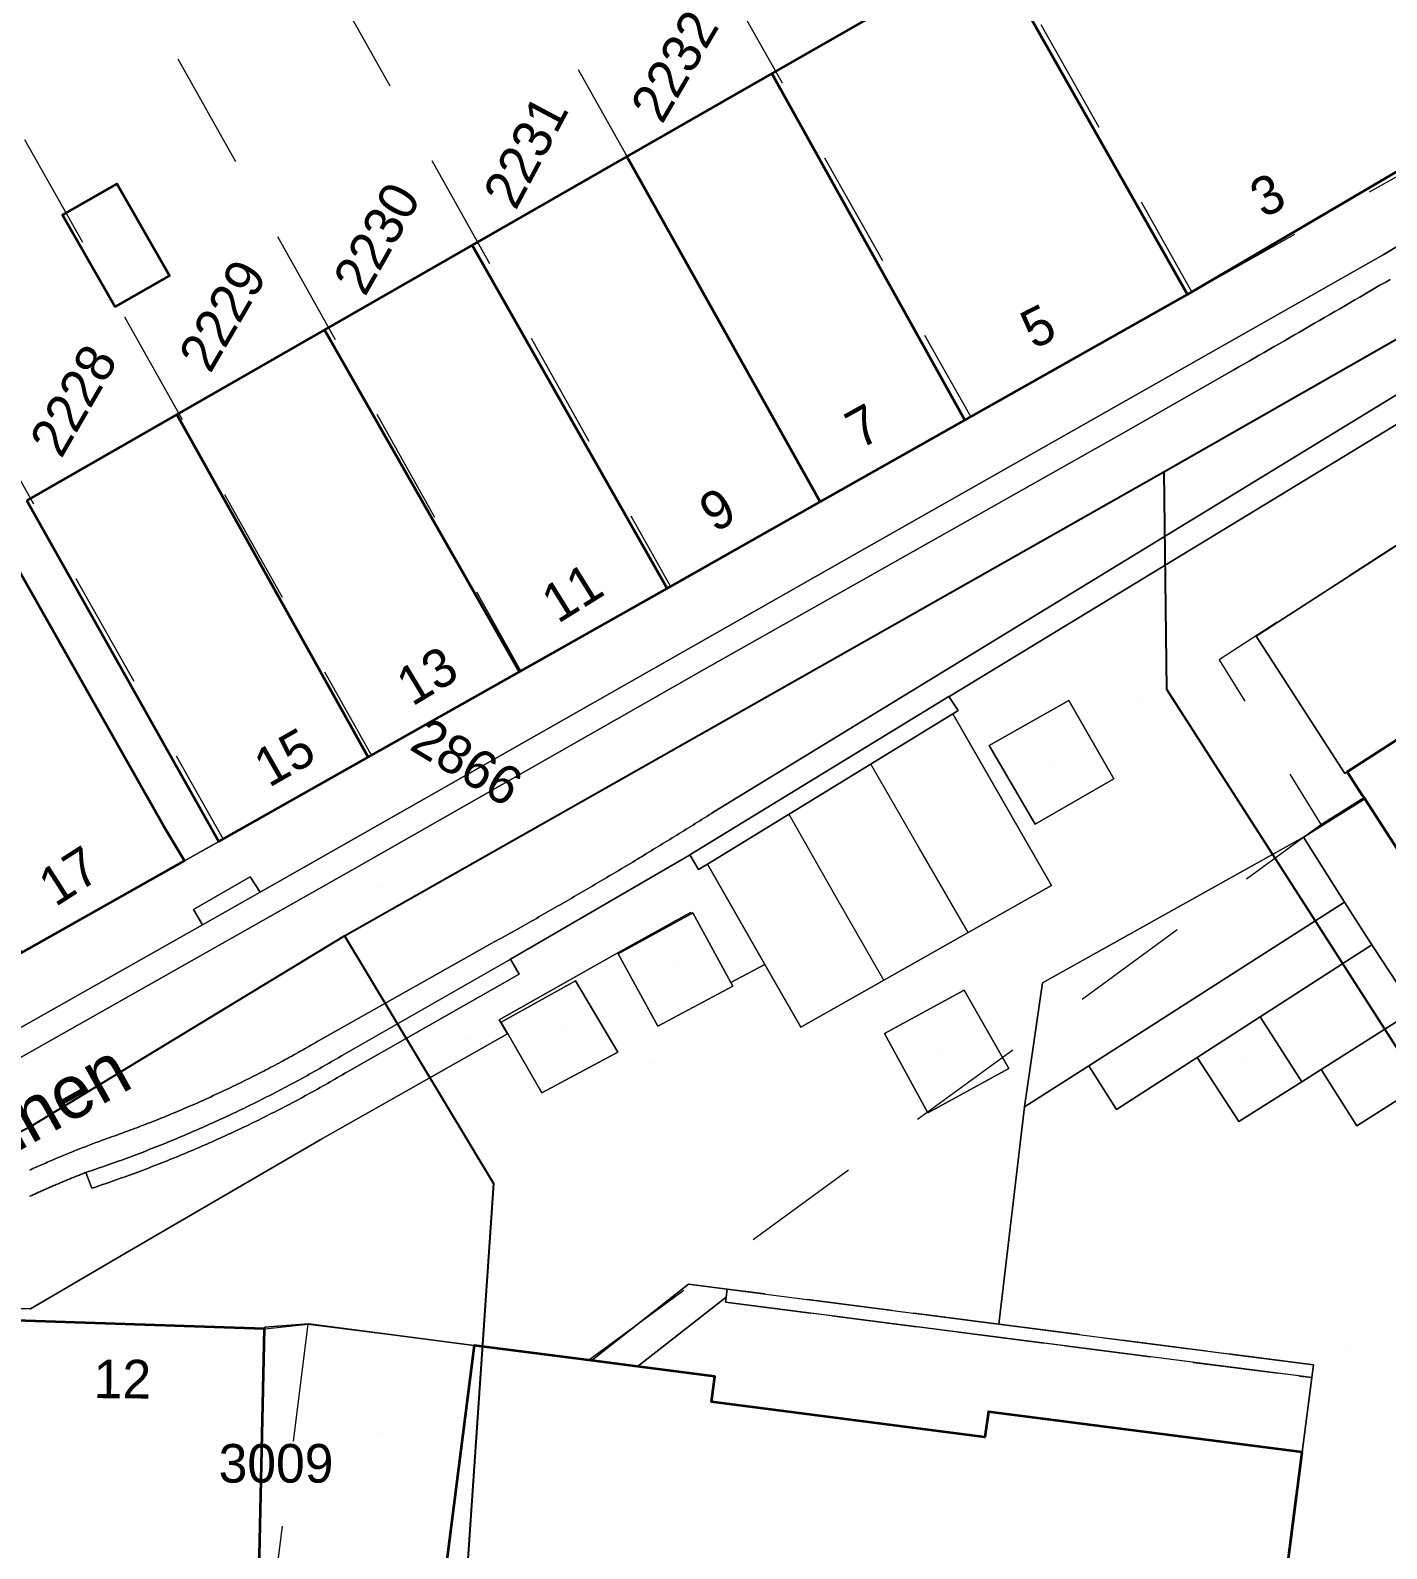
# Model space of a CAD drawing. Header units: metres. Extents: x 0 to 105485, y 0 to 425721.
# Drawn here: x 105039.98 to 105071.62, y 425383.15 to 425418.55 of the extents above; entities that cross this region are included whole.
import ezdxf
from ezdxf.enums import TextEntityAlignment as Align

# ---------------------------------------------------------------- set-up
doc = ezdxf.new("R2010")
doc.units = ezdxf.units.M
doc.header["$MEASUREMENT"] = 0
doc.linetypes.add('IE-TERREINAFSCHEIDING_KUNSTMATIG-SO', pattern=[11, 4, -1, 4, -2])
doc.linetypes.add('KG-PERCEEL-SO', pattern=[19, 5.5, -4, 5.5, -4])
for name, color, linetype, lineweight in [('B-XX-GR-BEPLANTING_CULTUUR_BODEMBEDEKKER-G', 90, 'Continuous', 18), ('B-XX-GR-BOOM-G', 90, 'Continuous', 13), ('B-XX-IE-AFVAL APART PLAATS-G', 7, 'Continuous', 18), ('B-XX-IE-MEUBILAIR-G', 7, 'Continuous', 18), ('B-XX-IE-TERREINAFSCHEIDING_KUNSTMATIG_MUUR-G', 90, 'IE-TERREINAFSCHEIDING_KUNSTMATIG-SO', 18), ('B-XX-KG-GRENS_PERCEEL-G', 150, 'KG-PERCEEL-SO', 18), ('B-XX-KG-GRENS_PERCEEL-T', 150, 'KG-PERCEEL-SO', 18), ('B-XX-OG-BEBOUWING-G', 7, 'Continuous', 35), ('B-XX-OG-BEBOUWING_HUISNUMMER-T', 7, 'Continuous', 18), ('B-XX-OG-BEBOUWING_STRAATNAAM-T', 7, 'Continuous', 18), ('B-XX-OG-TERREIN_ERF-G', 7, 'Continuous', 18), ('B-XX-VH-GESLOTENVERHARDING_BETON-G', 10, 'Continuous', 18), ('B-XX-VH-ONVERHARD_ZAND-G', 210, 'Continuous', 18), ('B-XX-VH-OPENVERHARDING-G', 90, 'Continuous', 18), ('B-XX-VH-OPENVERHARDING_SIERBESTRATING-G', 90, 'Continuous', 18), ('B-XX-VH-OPENVERHARDING_STRAATBAKSTEEN-G', 90, 'Continuous', 18), ('B-XX-VW-MARKERING-G', 7, 'Continuous', 18)]:
    doc.layers.add(name, color=color, linetype=linetype, lineweight=lineweight)
doc.layers.add('GIS-WEGVAKKEN', color=2, linetype='Continuous')

msp = doc.modelspace()

# ---------------------------------------------------------------- linework, layer by layer
at = {"layer": 'B-XX-GR-BEPLANTING_CULTUUR_BODEMBEDEKKER-G', "ltscale": 0.5}
for points in [[(105071.106, 425400.634), (105069.675, 425399.736), (105070.638, 425398.22), (105071.272, 425397.223), (105072.272, 425395.707), (105073.129, 425394.408), (105073.244, 425394.233), (105073.342, 425394.296), (105076.89, 425388.811), (105078.191, 425389.684)], [(105068.668, 425395.547), (105067.197, 425394.6), (105068.173, 425393.106), (105069.639, 425394.036)]]:
    msp.add_lwpolyline(points, close=True, dxfattribs=at)
at = {"layer": 'B-XX-GR-BOOM-G', "color": 0, "true_color": 0x604a38}
for points in [[(105063.837, 425401.462, 2.827), (105063.837, 425401.462, 5.627)], [(105061.198, 425394.755, 2.869), (105061.198, 425394.755, 5.669)], [(105068.261, 425394.481, 3.11), (105068.261, 425394.481, 5.91)]]:
    msp.add_polyline3d(points, dxfattribs=at)
at = {"layer": 'B-XX-IE-AFVAL APART PLAATS-G', "color": 0, "true_color": 0x604a38}
for points in [[(105055, 425396.849, 2.663), (105055, 425396.849, 4.163)], [(105052.409, 425395.308, 2.644), (105052.409, 425395.308, 4.144)]]:
    msp.add_polyline3d(points, dxfattribs=at)
at = {"layer": 'B-XX-IE-MEUBILAIR-G', "color": 0, "true_color": 0x604a38}
for points in [[(105070.659, 425412.702, 2.623), (105070.659, 425412.702, 4.123)], [(105065.818, 425402.928, 2.809), (105065.818, 425402.928, 4.309)], [(105048.081, 425398.552, 2.482), (105048.081, 425398.552, 3.982)], [(105050.133, 425395.031, 2.631), (105050.133, 425395.031, 4.131)], [(105050.856, 425395.247, 2.633), (105050.856, 425395.247, 5.633)], [(105054.545, 425394.476, 2.662), (105054.545, 425394.476, 4.162)], [(105051.615, 425393.895, 2.648), (105051.615, 425393.895, 5.648)], [(105070.665, 425387.811, 3.41), (105070.665, 425387.811, 4.91)], [(105048.192, 425385.845, 0), (105048.192, 425385.845, 1.5)]]:
    msp.add_polyline3d(points, dxfattribs=at)
at = {"layer": 'B-XX-IE-TERREINAFSCHEIDING_KUNSTMATIG_MUUR-G', "ltscale": 0.5, "flags": 128}
for points in [[(105071.106, 425400.634), (105069.675, 425399.736)], [(105069.675, 425399.736), (105070.638, 425398.22)], [(105070.638, 425398.22), (105071.272, 425397.223)], [(105071.272, 425397.223), (105072.272, 425395.707)], [(105062.572, 425388.381), (105069.911, 425387.433), (105069.873, 425387.136), (105056.195, 425388.893), (105056.21, 425389.012)], [(105056.21, 425389.012), (105056.235, 425389.2)], [(105056.235, 425389.2), (105062.572, 425388.381)]]:
    msp.add_lwpolyline(points, dxfattribs=at)
at = {"layer": 'B-XX-IE-TERREINAFSCHEIDING_KUNSTMATIG_MUUR-G', "ltscale": 0.5}
msp.add_lwpolyline([(105056.235, 425389.2), (105056.21, 425389.012), (105056.195, 425388.893), (105069.873, 425387.136), (105069.911, 425387.433), (105062.572, 425388.381)], close=True, dxfattribs=at)
at = {"layer": 'B-XX-IE-TERREINAFSCHEIDING_KUNSTMATIG_MUUR-G', "color": 0, "ltscale": 0.5, "true_color": 0x8c7868}
for points in [[(105071.106, 425400.634, 2.884), (105069.675, 425399.736, 2.877)], [(105069.675, 425399.736, 2.877), (105070.638, 425398.22, 2.969)], [(105070.638, 425398.22, 2.969), (105071.272, 425397.223, 3.072)], [(105071.272, 425397.223, 3.072), (105072.272, 425395.707, 3.301)], [(105062.572, 425388.381, 3.28), (105065.018, 425388.065, 3.33), (105067.465, 425387.749, 3.434), (105069.911, 425387.433, 3.427), (105069.873, 425387.136, 3.427), (105067.137, 425387.487, 3.462), (105064.402, 425387.839, 3.415), (105061.666, 425388.19, 3.383), (105058.931, 425388.542, 3.416), (105056.195, 425388.893, 3.196), (105056.21, 425389.012, 3.155)], [(105056.21, 425389.012, 3.155), (105056.235, 425389.2, 3.091)], [(105056.235, 425389.2, 3.091), (105058.347, 425388.927, 3.23), (105060.46, 425388.654, 3.336), (105062.572, 425388.381, 3.28)]]:
    msp.add_polyline3d(points, dxfattribs=at)
at = {"layer": 'B-XX-KG-GRENS_PERCEEL-G', "ltscale": 0.5, "flags": 128}
for points in [[(105056.545, 425431.094), (105062.414, 425420.703), (105067.078, 425412.446)], [(105051.498, 425427.987), (105061.921, 425409.535)], [(105048.121, 425425.928), (105058.407, 425407.551)], [(105044.699, 425423.8), (105054.915, 425405.58)], [(105041.103, 425422.03), (105051.423, 425403.609)], [(105037.516, 425420.145), (105047.94, 425401.643)], [(105092.778, 425420.047), (105081.476, 425412.759), (105081.552, 425412.642), (105079.042, 425411.022), (105078.967, 425411.139), (105067.709, 425403.873), (105070.085, 425400.031)], [(105034.032, 425418.174), (105044.483, 425399.691)], [(105067.078, 425412.446), (105072.01, 425415.23)], [(105061.921, 425409.535), (105067.078, 425412.446)], [(105058.407, 425407.551), (105061.921, 425409.535)], [(105054.915, 425405.58), (105058.407, 425407.551)], [(105051.423, 425403.609), (105054.915, 425405.58)], [(105047.94, 425401.643), (105051.423, 425403.609)], [(105044.483, 425399.691), (105047.94, 425401.643)], [(105070.085, 425400.031), (105071.086, 425400.66), (105080.975, 425385.349), (105079.657, 425384.497), (105080.627, 425382.995), (105081.945, 425383.846), (105086.824, 425376.291), (105085.506, 425375.44), (105086.482, 425373.929), (105087.8, 425374.78), (105092.739, 425367.133), (105091.421, 425366.281), (105092.391, 425364.779), (105093.709, 425365.63), (105098.599, 425358.058), (105097.281, 425357.207), (105098.246, 425355.713), (105099.564, 425356.564), (105104.449, 425349.001), (105103.131, 425348.149), (105104.107, 425346.638), (105105.425, 425347.49), (105110.299, 425339.943), (105108.981, 425339.092), (105109.957, 425337.581), (105111.275, 425338.432), (105116.062, 425331.02), (105114.744, 425330.168), (105115.335, 425329.253), (105116.652, 425330.105), (105116.777, 425329.912), (105118.534, 425331.046), (105119.324, 425329.823), (105124.013, 425332.85), (105123.228, 425334.067), (105134.119, 425341.09)], [(105053.009, 425387.554), (105070.085, 425400.031)], [(105039.833, 425397.066), (105040.52, 425397.454), (105044.483, 425399.691)], [(105039.17, 425388.48), (105045.448, 425388.27)], [(105046.46, 425388.386), (105045.237, 425378.758)], [(105045.448, 425388.27), (105045.237, 425378.758)], [(105045.448, 425388.27), (105045.46, 425388.27), (105046.46, 425388.386)], [(105046.46, 425388.386), (105052.748, 425387.587), (105053.009, 425387.554)], [(105053.009, 425387.554), (105055.948, 425387.18), (105055.872, 425386.586), (105062.251, 425385.767), (105062.327, 425386.361), (105069.627, 425385.424), (105067.307, 425367.322)]]:
    msp.add_lwpolyline(points, dxfattribs=at)
at = {"layer": 'B-XX-OG-BEBOUWING-G', "ltscale": 0.5}
for points in [[(105062.393, 425420.474), (105066.972, 425412.386), (105075.488, 425417.387), (105069.658, 425426.95), (105067.766, 425425.797), (105068.499, 425423.972)], [(105062.393, 425420.474), (105057.279, 425417.544), (105061.782, 425409.457), (105066.972, 425412.386)], [(105078.612, 425389.034), (105088.817, 425395.516), (105088.994, 425395.63), (105088.756, 425395.994), (105084.457, 425402.565), (105086.958, 425404.185), (105087.317, 425403.631), (105098.614, 425410.949), (105092.816, 425420.07), (105092.748, 425420.04), (105081.39, 425412.7), (105081.57, 425412.4), (105078.74, 425410.57), (105078.55, 425410.86), (105074.392, 425408.177), (105076.448, 425404.97), (105070.701, 425401.26), (105071.05, 425400.72), (105071.106, 425400.634), (105078.191, 425389.684)], [(105061.782, 425409.457), (105057.279, 425417.544), (105053.898, 425415.607), (105058.407, 425407.552)], [(105050.29, 425413.54), (105054.835, 425405.535), (105058.407, 425407.552), (105053.898, 425415.607)], [(105041.961, 425412.102), (105043.229, 425412.824), (105042.005, 425414.972), (105040.737, 425414.25)], [(105050.29, 425413.54), (105046.842, 425411.565), (105051.393, 425403.592), (105054.835, 425405.535)], [(105046.842, 425411.565), (105043.402, 425409.594), (105047.863, 425401.599), (105051.393, 425403.592)], [(105039.901, 425407.588), (105044.38, 425399.633), (105047.863, 425401.599), (105043.402, 425409.594)], [(105039.069, 425407.083), (105035.297, 425405.033), (105038.093, 425400), (105039.781, 425397.037), (105043.581, 425399.186), (105043.088, 425400)], [(105039.17, 425388.48), (105038.93, 425388.44), (105039.287, 425376.676), (105042.187, 425376.593), (105042.312, 425378.854), (105045.237, 425378.754), (105045.449, 425388.27), (105044.046, 425388.317)], [(105049.464, 425377.139), (105054.58, 425376.47), (105054.66, 425377.11), (105056.25, 425376.91), (105055.94, 425374.47), (105057.33, 425374.29), (105057.277, 425373.88), (105051.67, 425374.61), (105051.661, 425374.543), (105051, 425369.42), (105056.609, 425368.69), (105067.323, 425367.3), (105069.65, 425385.4), (105062.33, 425386.34), (105062.25, 425385.75), (105055.87, 425386.57), (105055.95, 425387.16), (105054.146, 425387.394), (105053.074, 425387.533), (105050.337, 425387.888), (105048.978, 425377.203)]]:
    msp.add_lwpolyline(points, close=True, dxfattribs=at)
at = {"layer": 'B-XX-OG-TERREIN_ERF-G', "ltscale": 0.5}
msp.add_lwpolyline([(105039.069, 425407.083), (105043.088, 425400), (105043.581, 425399.186), (105044.38, 425399.633), (105039.901, 425407.588), (105043.402, 425409.594), (105046.842, 425411.565), (105050.29, 425413.54), (105053.898, 425415.607), (105057.279, 425417.544), (105062.393, 425420.474)], dxfattribs=at)
msp.add_lwpolyline([(105042.005, 425414.972), (105043.229, 425412.824), (105041.961, 425412.102), (105040.737, 425414.25)], close=True, dxfattribs=at)
at = {"layer": 'B-XX-VH-GESLOTENVERHARDING_BETON-G', "ltscale": 0.5}
for points in [[(105076.448, 425404.97), (105074.392, 425408.177), (105068.571, 425404.421), (105070.642, 425401.222), (105070.701, 425401.26)], [(105056.371, 425396.261), (105056.321, 425396.352), (105055.433, 425397.971), (105055.399, 425397.952), (105053.698, 425397.016), (105054.619, 425395.331)], [(105052.7, 425396.391), (105050.966, 425395.421), (105051.912, 425393.777), (105053.689, 425394.724)]]:
    msp.add_lwpolyline(points, close=True, dxfattribs=at)
at = {"layer": 'B-XX-VH-ONVERHARD_ZAND-G', "ltscale": 0.5}
for points in [[(105063.42, 425400.037), (105065.255, 425401.095), (105064.206, 425402.926), (105062.351, 425401.877)], [(105059.909, 425395.157), (105060.914, 425393.313), (105062.806, 425394.343), (105061.761, 425396.167)]]:
    msp.add_lwpolyline(points, close=True, dxfattribs=at)
at = {"layer": 'B-XX-VH-OPENVERHARDING-G', "ltscale": 0.5}
for points in [[(105073.634, 425410.446), (105061.427, 425403.026), (105061.406, 425403.013), (105061.627, 425402.687), (105061.502, 425402.611), (105063.805, 425398.609), (105061.861, 425397.512), (105057.954, 425395.308), (105057.116, 425396.769), (105056.321, 425396.352), (105056.371, 425396.261), (105054.619, 425395.331), (105053.698, 425397.016), (105055.399, 425397.952), (105055.383, 425397.981), (105053.619, 425396.998), (105050.921, 425395.48), (105051.111, 425395.148), (105046.795, 425392.71), (105042.207, 425390.04), (105039.988, 425388.741), (105039.13, 425388.76)], [(105039.17, 425388.48), (105044.046, 425388.317), (105045.449, 425388.27), (105045.45, 425388.311), (105046.47, 425388.39), (105050.337, 425387.888), (105053.074, 425387.533), (105055.332, 425389.317), (105056.235, 425389.2), (105062.572, 425388.381), (105063.17, 425393.452), (105063.594, 425396.343), (105069.675, 425399.736), (105071.106, 425400.634), (105071.05, 425400.72), (105070.701, 425401.26), (105070.642, 425401.222), (105068.571, 425404.421), (105074.392, 425408.177)], [(105073.129, 425394.408), (105070.925, 425393.005), (105070.089, 425394.322), (105069.639, 425394.036), (105068.173, 425393.106), (105067.197, 425394.6), (105065.319, 425393.391), (105064.669, 425394.409), (105063.17, 425393.452), (105062.572, 425388.381), (105069.911, 425387.433), (105069.873, 425387.136), (105069.65, 425385.4), (105067.323, 425367.3)]]:
    msp.add_lwpolyline(points, dxfattribs=at)
for points in [[(105061.502, 425402.611), (105061.627, 425402.687), (105061.406, 425403.013), (105055.364, 425399.323), (105055.567, 425398.981), (105055.775, 425399.108)], [(105062.351, 425401.877), (105064.206, 425402.926), (105065.255, 425401.095), (105063.42, 425400.037)], [(105055.775, 425399.108), (105057.116, 425396.769), (105057.954, 425395.308), (105061.861, 425397.512), (105063.805, 425398.609), (105061.502, 425402.611)], [(105070.638, 425398.22), (105069.675, 425399.736), (105063.594, 425396.343), (105063.17, 425393.452), (105064.669, 425394.409)], [(105043.996, 425397.694), (105045.347, 425398.458), (105045.112, 425398.812), (105043.792, 425398.048)], [(105071.272, 425397.223), (105070.638, 425398.22), (105064.669, 425394.409), (105065.319, 425393.391), (105067.197, 425394.6), (105068.668, 425395.547)], [(105072.272, 425395.707), (105071.272, 425397.223), (105068.668, 425395.547), (105069.639, 425394.036), (105070.089, 425394.322)], [(105047.437, 425394.3), (105051.384, 425396.541), (105051.186, 425396.894), (105051.161, 425396.88), (105047.239, 425394.637), (105047.239, 425394.637), (105047.182, 425394.603), (105047.125, 425394.57), (105047.068, 425394.536), (105047.01, 425394.503), (105046.953, 425394.47), (105046.895, 425394.436), (105046.838, 425394.403), (105046.78, 425394.371), (105046.723, 425394.338), (105046.665, 425394.305), (105046.607, 425394.273), (105046.549, 425394.24), (105046.491, 425394.208), (105046.433, 425394.176), (105046.375, 425394.144), (105046.317, 425394.112), (105046.259, 425394.08), (105046.201, 425394.049), (105046.142, 425394.017), (105046.084, 425393.986), (105046.025, 425393.955), (105045.967, 425393.924), (105045.908, 425393.893), (105045.849, 425393.862), (105045.791, 425393.831), (105045.732, 425393.8), (105045.673, 425393.77), (105045.614, 425393.74), (105045.555, 425393.709), (105045.496, 425393.679), (105045.437, 425393.649), (105045.378, 425393.619), (105045.318, 425393.59), (105045.259, 425393.56), (105045.2, 425393.531), (105045.14, 425393.501), (105045.081, 425393.472), (105045.021, 425393.443), (105044.961, 425393.414), (105044.902, 425393.385), (105044.842, 425393.357), (105044.782, 425393.328), (105044.722, 425393.3), (105044.662, 425393.271), (105044.602, 425393.243), (105044.542, 425393.215), (105044.482, 425393.187), (105044.422, 425393.159), (105044.361, 425393.132), (105044.301, 425393.104), (105044.241, 425393.077), (105044.18, 425393.05), (105044.12, 425393.023), (105044.059, 425392.996), (105043.999, 425392.969), (105043.938, 425392.942), (105043.877, 425392.915), (105043.816, 425392.889), (105043.755, 425392.863), (105043.695, 425392.836), (105043.634, 425392.81), (105043.573, 425392.784), (105043.512, 425392.758), (105043.45, 425392.733), (105043.389, 425392.707), (105043.328, 425392.682), (105043.267, 425392.657), (105043.205, 425392.631), (105043.144, 425392.606), (105043.082, 425392.581), (105043.021, 425392.557), (105042.959, 425392.532), (105042.898, 425392.508), (105042.836, 425392.483), (105042.774, 425392.459), (105042.713, 425392.435), (105042.651, 425392.411), (105042.589, 425392.387), (105042.527, 425392.363), (105042.465, 425392.34), (105042.403, 425392.317), (105042.341, 425392.293), (105042.279, 425392.27), (105042.217, 425392.247), (105042.154, 425392.224), (105042.092, 425392.201), (105042.03, 425392.179), (105041.967, 425392.156), (105041.905, 425392.134), (105041.842, 425392.112), (105041.78, 425392.09), (105041.717, 425392.068), (105041.655, 425392.046), (105041.592, 425392.024), (105041.529, 425392.003), (105041.467, 425391.981), (105041.404, 425391.96), (105041.341, 425391.939), (105041.278, 425391.918), (105041.278, 425391.918), (105041.415, 425391.551), (105041.415, 425391.551), (105041.479, 425391.572), (105041.542, 425391.593), (105041.606, 425391.615), (105041.669, 425391.636), (105041.732, 425391.658), (105041.796, 425391.68), (105041.859, 425391.702), (105041.922, 425391.724), (105041.986, 425391.746), (105042.049, 425391.768), (105042.112, 425391.791), (105042.175, 425391.813), (105042.238, 425391.836), (105042.301, 425391.859), (105042.364, 425391.882), (105042.427, 425391.905), (105042.49, 425391.929), (105042.552, 425391.952), (105042.615, 425391.976), (105042.678, 425391.999), (105042.74, 425392.023), (105042.803, 425392.047), (105042.865, 425392.071), (105042.928, 425392.096), (105042.99, 425392.12), (105043.052, 425392.145), (105043.115, 425392.169), (105043.177, 425392.194), (105043.239, 425392.219), (105043.301, 425392.244), (105043.363, 425392.269), (105043.425, 425392.295), (105043.487, 425392.32), (105043.549, 425392.346), (105043.611, 425392.372), (105043.673, 425392.398), (105043.735, 425392.424), (105043.796, 425392.45), (105043.858, 425392.476), (105043.919, 425392.503), (105043.981, 425392.529), (105044.042, 425392.556), (105044.104, 425392.583), (105044.165, 425392.61), (105044.226, 425392.637), (105044.287, 425392.664), (105044.349, 425392.692), (105044.41, 425392.719), (105044.471, 425392.747), (105044.532, 425392.775), (105044.592, 425392.803), (105044.653, 425392.831), (105044.714, 425392.859), (105044.775, 425392.888), (105044.835, 425392.916), (105044.896, 425392.945), (105044.956, 425392.973), (105045.017, 425393.002), (105045.077, 425393.031), (105045.138, 425393.061), (105045.198, 425393.09), (105045.258, 425393.119), (105045.318, 425393.149), (105045.378, 425393.179), (105045.438, 425393.208), (105045.498, 425393.238), (105045.558, 425393.268), (105045.618, 425393.299), (105045.678, 425393.329), (105045.737, 425393.359), (105045.797, 425393.39), (105045.856, 425393.421), (105045.916, 425393.452), (105045.975, 425393.483), (105046.035, 425393.514), (105046.094, 425393.545), (105046.153, 425393.576), (105046.212, 425393.608), (105046.271, 425393.64), (105046.33, 425393.671), (105046.389, 425393.703), (105046.448, 425393.735), (105046.507, 425393.768), (105046.565, 425393.8), (105046.624, 425393.832), (105046.682, 425393.865), (105046.741, 425393.898), (105046.799, 425393.93), (105046.858, 425393.963), (105046.916, 425393.996), (105046.974, 425394.03), (105047.032, 425394.063), (105047.09, 425394.097), (105047.148, 425394.13), (105047.206, 425394.164), (105047.264, 425394.198), (105047.322, 425394.232), (105047.379, 425394.266)], [(105050.966, 425395.421), (105052.7, 425396.391), (105053.689, 425394.724), (105051.912, 425393.777)], [(105060.914, 425393.313), (105059.909, 425395.157), (105061.761, 425396.167), (105062.806, 425394.343)], [(105073.129, 425394.408), (105072.272, 425395.707), (105070.089, 425394.322), (105070.925, 425393.005)], [(105056.21, 425389.012), (105056.235, 425389.2), (105055.332, 425389.317), (105053.074, 425387.533), (105054.146, 425387.394)], [(105069.873, 425387.136), (105056.195, 425388.893), (105056.21, 425389.012), (105054.146, 425387.394), (105055.95, 425387.16), (105055.87, 425386.57), (105062.25, 425385.75), (105062.33, 425386.34), (105069.65, 425385.4)], [(105050.337, 425387.888), (105046.47, 425388.39), (105045.45, 425388.311), (105045.449, 425388.27), (105045.237, 425378.754), (105045.103, 425377.702), (105045.267, 425377.681), (105045.568, 425377.642), (105048.978, 425377.203)]]:
    msp.add_lwpolyline(points, close=True, dxfattribs=at)
at = {"layer": 'B-XX-VH-OPENVERHARDING_SIERBESTRATING-G', "ltscale": 0.5}
for points in [[(105039.97, 425391.975), (105040.007, 425391.991), (105040.044, 425392.008), (105040.081, 425392.025), (105040.118, 425392.041), (105040.155, 425392.058), (105040.193, 425392.074), (105040.23, 425392.091), (105040.267, 425392.107), (105040.304, 425392.124), (105040.342, 425392.14), (105040.379, 425392.156), (105040.416, 425392.172), (105040.454, 425392.188), (105040.491, 425392.204), (105040.529, 425392.22), (105040.566, 425392.236), (105040.604, 425392.252), (105040.641, 425392.268), (105040.679, 425392.284), (105040.716, 425392.299), (105040.754, 425392.315), (105040.791, 425392.331), (105040.829, 425392.346), (105040.867, 425392.362), (105040.904, 425392.377), (105040.942, 425392.392), (105040.98, 425392.408), (105041.018, 425392.423), (105041.055, 425392.438), (105041.093, 425392.453), (105041.131, 425392.468), (105041.169, 425392.483), (105041.207, 425392.498), (105041.245, 425392.513), (105041.283, 425392.527), (105041.32, 425392.542), (105041.358, 425392.557), (105041.396, 425392.571), (105041.434, 425392.586), (105041.472, 425392.6), (105041.511, 425392.615), (105041.549, 425392.629), (105041.587, 425392.644), (105041.625, 425392.658), (105041.663, 425392.672), (105041.663, 425392.672), (105041.717, 425392.691), (105041.771, 425392.709), (105041.824, 425392.728), (105041.878, 425392.747), (105041.932, 425392.766), (105041.985, 425392.785), (105042.039, 425392.805), (105042.092, 425392.824), (105042.146, 425392.843), (105042.199, 425392.863), (105042.253, 425392.883), (105042.306, 425392.902), (105042.359, 425392.922), (105042.413, 425392.942), (105042.466, 425392.962), (105042.519, 425392.983), (105042.572, 425393.003), (105042.626, 425393.023), (105042.679, 425393.044), (105042.732, 425393.065), (105042.785, 425393.085), (105042.838, 425393.106), (105042.891, 425393.127), (105042.944, 425393.148), (105042.996, 425393.17), (105043.049, 425393.191), (105043.102, 425393.212), (105043.155, 425393.234), (105043.207, 425393.255), (105043.26, 425393.277), (105043.312, 425393.299), (105043.365, 425393.321), (105043.418, 425393.343), (105043.47, 425393.365), (105043.522, 425393.387), (105043.575, 425393.41), (105043.627, 425393.432), (105043.679, 425393.455), (105043.732, 425393.477), (105043.784, 425393.5), (105043.836, 425393.523), (105043.888, 425393.546), (105043.94, 425393.569), (105043.992, 425393.592), (105044.044, 425393.616), (105044.096, 425393.639), (105044.148, 425393.663), (105044.199, 425393.686), (105044.251, 425393.71), (105044.303, 425393.734), (105044.355, 425393.758), (105044.406, 425393.782), (105044.458, 425393.806), (105044.509, 425393.83), (105044.561, 425393.855), (105044.612, 425393.879), (105044.663, 425393.904), (105044.715, 425393.928), (105044.766, 425393.953), (105044.817, 425393.978), (105044.868, 425394.003), (105044.919, 425394.028), (105044.971, 425394.053), (105045.022, 425394.079), (105045.072, 425394.104), (105045.123, 425394.129), (105045.174, 425394.155), (105045.225, 425394.181), (105045.276, 425394.207), (105045.326, 425394.233), (105045.377, 425394.259), (105045.428, 425394.285), (105045.478, 425394.311), (105045.529, 425394.337), (105045.579, 425394.364), (105045.63, 425394.39), (105045.68, 425394.417), (105045.73, 425394.443), (105045.78, 425394.47), (105045.831, 425394.497), (105045.881, 425394.524), (105045.931, 425394.551), (105045.981, 425394.579), (105046.031, 425394.606), (105046.081, 425394.633), (105046.13, 425394.661), (105046.18, 425394.689), (105046.23, 425394.716), (105046.28, 425394.744), (105046.329, 425394.772), (105046.379, 425394.8), (105046.428, 425394.828), (105046.478, 425394.856), (105046.527, 425394.885), (105046.576, 425394.913), (105046.626, 425394.942), (105046.675, 425394.97), (105046.724, 425394.999), (105046.773, 425395.028), (105046.773, 425395.028), (105050.512, 425397.133), (105050.512, 425397.133), (105050.568, 425397.164), (105050.623, 425397.194), (105050.679, 425397.225), (105050.734, 425397.255), (105050.79, 425397.286), (105050.846, 425397.317), (105050.901, 425397.348), (105050.957, 425397.378), (105051.012, 425397.409), (105051.067, 425397.44), (105051.123, 425397.471), (105051.178, 425397.502), (105051.234, 425397.533), (105051.289, 425397.564), (105051.344, 425397.595), (105051.4, 425397.626), (105051.455, 425397.657), (105051.51, 425397.688), (105051.566, 425397.719), (105051.621, 425397.751), (105051.676, 425397.782), (105051.732, 425397.813), (105051.787, 425397.844), (105051.842, 425397.876), (105051.897, 425397.907), (105051.952, 425397.939), (105052.007, 425397.97), (105052.062, 425398.002), (105052.118, 425398.033), (105052.173, 425398.065), (105052.228, 425398.096), (105052.283, 425398.128), (105052.338, 425398.159), (105052.393, 425398.191), (105052.448, 425398.223), (105052.503, 425398.255), (105052.558, 425398.286), (105052.613, 425398.318), (105052.667, 425398.35), (105052.722, 425398.382), (105052.777, 425398.414), (105052.832, 425398.446), (105052.887, 425398.478), (105052.942, 425398.51), (105052.996, 425398.542), (105053.051, 425398.574), (105053.106, 425398.606), (105053.161, 425398.638), (105053.215, 425398.671), (105053.27, 425398.703), (105053.325, 425398.735), (105053.379, 425398.767), (105053.434, 425398.8), (105053.488, 425398.832), (105053.543, 425398.865), (105053.598, 425398.897), (105053.652, 425398.93), (105053.707, 425398.962), (105053.761, 425398.995), (105053.816, 425399.027), (105053.87, 425399.06), (105053.924, 425399.092), (105053.979, 425399.125), (105054.033, 425399.158), (105054.088, 425399.191), (105054.142, 425399.223), (105054.196, 425399.256), (105054.251, 425399.289), (105054.305, 425399.322), (105054.359, 425399.355), (105054.413, 425399.388), (105054.468, 425399.421), (105054.522, 425399.454), (105054.576, 425399.487), (105054.63, 425399.52), (105054.684, 425399.553), (105054.739, 425399.586), (105054.793, 425399.619), (105054.847, 425399.653), (105054.901, 425399.686), (105054.955, 425399.719), (105055.009, 425399.752), (105055.063, 425399.786), (105055.117, 425399.819), (105055.171, 425399.853), (105055.225, 425399.886), (105055.279, 425399.92), (105055.333, 425399.953), (105055.386, 425399.987), (105055.44, 425400.02), (105055.494, 425400.054), (105055.548, 425400.087), (105055.602, 425400.121), (105055.655, 425400.155), (105055.709, 425400.189), (105055.763, 425400.222), (105055.817, 425400.256), (105055.87, 425400.29), (105055.924, 425400.324), (105055.924, 425400.324), (105081.841, 425416.153)], [(105071.698, 425412.742), (105071.58, 425412.673), (105071.463, 425412.605), (105071.346, 425412.537), (105071.229, 425412.468), (105071.111, 425412.4), (105070.994, 425412.331), (105070.877, 425412.263), (105070.759, 425412.195), (105070.642, 425412.127), (105070.525, 425412.059), (105070.407, 425411.99), (105070.29, 425411.922), (105070.172, 425411.854), (105070.055, 425411.786), (105069.937, 425411.718), (105069.82, 425411.65), (105069.702, 425411.582), (105069.585, 425411.514), (105069.467, 425411.446), (105069.35, 425411.378), (105069.232, 425411.311), (105069.114, 425411.243), (105068.997, 425411.175), (105068.879, 425411.107), (105068.761, 425411.04), (105068.644, 425410.972), (105068.526, 425410.904), (105068.408, 425410.837), (105068.291, 425410.769), (105068.173, 425410.702), (105068.055, 425410.634), (105068.055, 425410.634), (105065.425, 425409.135), (105055.721, 425403.658), (105047.483, 425398.965), (105039.54, 425394.476)]]:
    msp.add_lwpolyline(points, dxfattribs=at)
at = {"layer": 'B-XX-VH-OPENVERHARDING_STRAATBAKSTEEN-G', "ltscale": 0.5}
for points in [[(105075.488, 425417.387), (105066.972, 425412.386), (105061.782, 425409.457), (105058.407, 425407.552), (105054.835, 425405.535), (105051.393, 425403.592), (105047.863, 425401.599), (105044.38, 425399.633), (105043.581, 425399.186), (105039.781, 425397.037)], [(105081.841, 425416.153), (105055.924, 425400.324), (105055.924, 425400.324), (105055.87, 425400.29), (105055.817, 425400.256), (105055.763, 425400.222), (105055.709, 425400.189), (105055.655, 425400.155), (105055.602, 425400.121), (105055.548, 425400.087), (105055.494, 425400.054), (105055.44, 425400.02), (105055.386, 425399.987), (105055.333, 425399.953), (105055.279, 425399.92), (105055.225, 425399.886), (105055.171, 425399.853), (105055.117, 425399.819), (105055.063, 425399.786), (105055.009, 425399.752), (105054.955, 425399.719), (105054.901, 425399.686), (105054.847, 425399.653), (105054.793, 425399.619), (105054.739, 425399.586), (105054.684, 425399.553), (105054.63, 425399.52), (105054.576, 425399.487), (105054.522, 425399.454), (105054.468, 425399.421), (105054.413, 425399.388), (105054.359, 425399.355), (105054.305, 425399.322), (105054.251, 425399.289), (105054.196, 425399.256), (105054.142, 425399.223), (105054.088, 425399.191), (105054.033, 425399.158), (105053.979, 425399.125), (105053.924, 425399.092), (105053.87, 425399.06), (105053.816, 425399.027), (105053.761, 425398.995), (105053.707, 425398.962), (105053.652, 425398.93), (105053.598, 425398.897), (105053.543, 425398.865), (105053.488, 425398.832), (105053.434, 425398.8), (105053.379, 425398.767), (105053.325, 425398.735), (105053.27, 425398.703), (105053.215, 425398.671), (105053.161, 425398.638), (105053.106, 425398.606), (105053.051, 425398.574), (105052.996, 425398.542), (105052.942, 425398.51), (105052.887, 425398.478), (105052.832, 425398.446), (105052.777, 425398.414), (105052.722, 425398.382), (105052.667, 425398.35), (105052.613, 425398.318), (105052.558, 425398.286), (105052.503, 425398.255), (105052.448, 425398.223), (105052.393, 425398.191), (105052.338, 425398.159), (105052.283, 425398.128), (105052.228, 425398.096), (105052.173, 425398.065), (105052.118, 425398.033), (105052.062, 425398.002), (105052.007, 425397.97), (105051.952, 425397.939), (105051.897, 425397.907), (105051.842, 425397.876), (105051.787, 425397.844), (105051.732, 425397.813), (105051.676, 425397.782), (105051.621, 425397.751), (105051.566, 425397.719), (105051.51, 425397.688), (105051.455, 425397.657), (105051.4, 425397.626), (105051.344, 425397.595), (105051.289, 425397.564), (105051.234, 425397.533), (105051.178, 425397.502), (105051.123, 425397.471), (105051.067, 425397.44), (105051.012, 425397.409), (105050.957, 425397.378), (105050.901, 425397.348), (105050.846, 425397.317), (105050.79, 425397.286), (105050.734, 425397.255), (105050.679, 425397.225), (105050.623, 425397.194), (105050.568, 425397.164), (105050.512, 425397.133), (105050.512, 425397.133), (105046.773, 425395.028), (105046.773, 425395.028), (105046.724, 425394.999), (105046.675, 425394.97), (105046.626, 425394.942), (105046.576, 425394.913), (105046.527, 425394.885), (105046.478, 425394.856), (105046.428, 425394.828), (105046.379, 425394.8), (105046.329, 425394.772), (105046.28, 425394.744), (105046.23, 425394.716), (105046.18, 425394.689), (105046.13, 425394.661), (105046.081, 425394.633), (105046.031, 425394.606), (105045.981, 425394.579), (105045.931, 425394.551), (105045.881, 425394.524), (105045.831, 425394.497), (105045.78, 425394.47), (105045.73, 425394.443), (105045.68, 425394.417), (105045.63, 425394.39), (105045.579, 425394.364), (105045.529, 425394.337), (105045.478, 425394.311), (105045.428, 425394.285), (105045.377, 425394.259), (105045.326, 425394.233), (105045.276, 425394.207), (105045.225, 425394.181), (105045.174, 425394.155), (105045.123, 425394.129), (105045.072, 425394.104), (105045.022, 425394.079), (105044.971, 425394.053), (105044.919, 425394.028), (105044.868, 425394.003), (105044.817, 425393.978), (105044.766, 425393.953), (105044.715, 425393.928), (105044.663, 425393.904), (105044.612, 425393.879), (105044.561, 425393.855), (105044.509, 425393.83), (105044.458, 425393.806), (105044.406, 425393.782), (105044.355, 425393.758), (105044.303, 425393.734), (105044.251, 425393.71), (105044.199, 425393.686), (105044.148, 425393.663), (105044.096, 425393.639), (105044.044, 425393.616), (105043.992, 425393.592), (105043.94, 425393.569), (105043.888, 425393.546), (105043.836, 425393.523), (105043.784, 425393.5), (105043.732, 425393.477), (105043.679, 425393.455), (105043.627, 425393.432), (105043.575, 425393.41), (105043.522, 425393.387), (105043.47, 425393.365), (105043.418, 425393.343), (105043.365, 425393.321), (105043.312, 425393.299), (105043.26, 425393.277), (105043.207, 425393.255), (105043.155, 425393.234), (105043.102, 425393.212), (105043.049, 425393.191), (105042.996, 425393.17), (105042.944, 425393.148), (105042.891, 425393.127), (105042.838, 425393.106), (105042.785, 425393.085), (105042.732, 425393.065), (105042.679, 425393.044), (105042.626, 425393.023), (105042.572, 425393.003), (105042.519, 425392.983), (105042.466, 425392.962), (105042.413, 425392.942), (105042.359, 425392.922), (105042.306, 425392.902), (105042.253, 425392.883), (105042.199, 425392.863), (105042.146, 425392.843), (105042.092, 425392.824), (105042.039, 425392.805), (105041.985, 425392.785), (105041.932, 425392.766), (105041.878, 425392.747), (105041.824, 425392.728), (105041.771, 425392.709), (105041.717, 425392.691), (105041.663, 425392.672), (105041.663, 425392.672), (105041.625, 425392.658), (105041.587, 425392.644), (105041.549, 425392.629), (105041.511, 425392.615), (105041.472, 425392.6), (105041.434, 425392.586), (105041.396, 425392.571), (105041.358, 425392.557), (105041.32, 425392.542), (105041.283, 425392.527), (105041.245, 425392.513), (105041.207, 425392.498), (105041.169, 425392.483), (105041.131, 425392.468), (105041.093, 425392.453), (105041.055, 425392.438), (105041.018, 425392.423), (105040.98, 425392.408), (105040.942, 425392.392), (105040.904, 425392.377), (105040.867, 425392.362), (105040.829, 425392.346), (105040.791, 425392.331), (105040.754, 425392.315), (105040.716, 425392.299), (105040.679, 425392.284), (105040.641, 425392.268), (105040.604, 425392.252), (105040.566, 425392.236), (105040.529, 425392.22), (105040.491, 425392.204), (105040.454, 425392.188), (105040.416, 425392.172), (105040.379, 425392.156), (105040.342, 425392.14), (105040.304, 425392.124), (105040.267, 425392.107), (105040.23, 425392.091), (105040.193, 425392.074), (105040.155, 425392.058), (105040.118, 425392.041), (105040.081, 425392.025), (105040.044, 425392.008), (105040.007, 425391.991), (105039.97, 425391.975)], [(105038.683, 425394.69), (105043.996, 425397.694), (105043.792, 425398.048), (105045.112, 425398.812), (105045.347, 425398.458), (105059.312, 425406.388), (105071.535, 425413.316), (105072.249, 425413.744)], [(105072.249, 425413.744), (105071.535, 425413.316), (105059.312, 425406.388), (105045.347, 425398.458), (105043.996, 425397.694), (105038.683, 425394.69)], [(105039.54, 425394.476), (105047.483, 425398.965), (105055.721, 425403.658), (105065.425, 425409.135), (105068.055, 425410.634), (105068.055, 425410.634), (105068.173, 425410.702), (105068.291, 425410.769), (105068.408, 425410.837), (105068.526, 425410.904), (105068.644, 425410.972), (105068.761, 425411.04), (105068.879, 425411.107), (105068.997, 425411.175), (105069.114, 425411.243), (105069.232, 425411.311), (105069.35, 425411.378), (105069.467, 425411.446), (105069.585, 425411.514), (105069.702, 425411.582), (105069.82, 425411.65), (105069.937, 425411.718), (105070.055, 425411.786), (105070.172, 425411.854), (105070.29, 425411.922), (105070.407, 425411.99), (105070.525, 425412.059), (105070.642, 425412.127), (105070.759, 425412.195), (105070.877, 425412.263), (105070.994, 425412.331), (105071.111, 425412.4), (105071.229, 425412.468), (105071.346, 425412.537), (105071.463, 425412.605), (105071.58, 425412.673), (105071.698, 425412.742)], [(105039.974, 425391.363), (105039.997, 425391.374), (105040.02, 425391.384), (105040.044, 425391.395), (105040.067, 425391.406), (105040.09, 425391.417), (105040.114, 425391.427), (105040.137, 425391.438), (105040.16, 425391.449), (105040.184, 425391.459), (105040.207, 425391.47), (105040.231, 425391.48), (105040.254, 425391.491), (105040.277, 425391.501), (105040.301, 425391.512), (105040.324, 425391.522), (105040.348, 425391.533), (105040.371, 425391.543), (105040.395, 425391.553), (105040.418, 425391.564), (105040.442, 425391.574), (105040.465, 425391.584), (105040.489, 425391.594), (105040.513, 425391.605), (105040.536, 425391.615), (105040.56, 425391.625), (105040.583, 425391.635), (105040.607, 425391.645), (105040.631, 425391.655), (105040.654, 425391.665), (105040.678, 425391.675), (105040.702, 425391.685), (105040.725, 425391.695), (105040.749, 425391.705), (105040.773, 425391.715), (105040.796, 425391.725), (105040.82, 425391.735), (105040.844, 425391.745), (105040.867, 425391.754), (105040.891, 425391.764), (105040.915, 425391.774), (105040.939, 425391.783), (105040.963, 425391.793), (105040.986, 425391.803), (105041.01, 425391.812), (105041.034, 425391.822), (105041.058, 425391.831), (105041.082, 425391.841), (105041.106, 425391.85), (105041.129, 425391.86), (105041.153, 425391.869), (105041.177, 425391.879), (105041.201, 425391.888), (105041.225, 425391.897), (105041.249, 425391.907), (105041.273, 425391.916), (105041.273, 425391.916), (105041.278, 425391.918), (105041.278, 425391.918), (105041.341, 425391.939), (105041.404, 425391.96), (105041.467, 425391.981), (105041.529, 425392.003), (105041.592, 425392.024), (105041.655, 425392.046), (105041.717, 425392.068), (105041.78, 425392.09), (105041.842, 425392.112), (105041.905, 425392.134), (105041.967, 425392.156), (105042.03, 425392.179), (105042.092, 425392.201), (105042.154, 425392.224), (105042.217, 425392.247), (105042.279, 425392.27), (105042.341, 425392.293), (105042.403, 425392.317), (105042.465, 425392.34), (105042.527, 425392.363), (105042.589, 425392.387), (105042.651, 425392.411), (105042.713, 425392.435), (105042.774, 425392.459), (105042.836, 425392.483), (105042.898, 425392.508), (105042.959, 425392.532), (105043.021, 425392.557), (105043.082, 425392.581), (105043.144, 425392.606), (105043.205, 425392.631), (105043.267, 425392.657), (105043.328, 425392.682), (105043.389, 425392.707), (105043.45, 425392.733), (105043.512, 425392.758), (105043.573, 425392.784), (105043.634, 425392.81), (105043.695, 425392.836), (105043.755, 425392.863), (105043.816, 425392.889), (105043.877, 425392.915), (105043.938, 425392.942), (105043.999, 425392.969), (105044.059, 425392.996), (105044.12, 425393.023), (105044.18, 425393.05), (105044.241, 425393.077), (105044.301, 425393.104), (105044.361, 425393.132), (105044.422, 425393.159), (105044.482, 425393.187), (105044.542, 425393.215), (105044.602, 425393.243), (105044.662, 425393.271), (105044.722, 425393.3), (105044.782, 425393.328), (105044.842, 425393.357), (105044.902, 425393.385), (105044.961, 425393.414), (105045.021, 425393.443), (105045.081, 425393.472), (105045.14, 425393.501), (105045.2, 425393.531), (105045.259, 425393.56), (105045.318, 425393.59), (105045.378, 425393.619), (105045.437, 425393.649), (105045.496, 425393.679), (105045.555, 425393.709), (105045.614, 425393.74), (105045.673, 425393.77), (105045.732, 425393.8), (105045.791, 425393.831), (105045.849, 425393.862), (105045.908, 425393.893), (105045.967, 425393.924), (105046.025, 425393.955), (105046.084, 425393.986), (105046.142, 425394.017), (105046.201, 425394.049), (105046.259, 425394.08), (105046.317, 425394.112), (105046.375, 425394.144), (105046.433, 425394.176), (105046.491, 425394.208), (105046.549, 425394.24), (105046.607, 425394.273), (105046.665, 425394.305), (105046.723, 425394.338), (105046.78, 425394.371), (105046.838, 425394.403), (105046.895, 425394.436), (105046.953, 425394.47), (105047.01, 425394.503), (105047.068, 425394.536), (105047.125, 425394.57), (105047.182, 425394.603), (105047.239, 425394.637), (105047.239, 425394.637), (105051.161, 425396.88), (105051.186, 425396.894), (105055.361, 425399.321), (105055.364, 425399.323), (105061.406, 425403.013), (105061.427, 425403.026), (105073.634, 425410.446)], [(105039.13, 425388.76), (105039.988, 425388.741), (105042.207, 425390.04), (105046.795, 425392.71), (105051.111, 425395.148), (105050.921, 425395.48), (105053.619, 425396.998), (105055.383, 425397.981), (105055.399, 425397.952), (105055.433, 425397.971), (105056.321, 425396.352), (105057.116, 425396.769), (105055.775, 425399.108), (105055.567, 425398.981), (105055.364, 425399.323), (105055.361, 425399.321), (105051.186, 425396.894), (105051.384, 425396.541), (105047.437, 425394.3), (105047.437, 425394.3), (105047.379, 425394.266), (105047.322, 425394.232), (105047.264, 425394.198), (105047.206, 425394.164), (105047.148, 425394.13), (105047.09, 425394.097), (105047.032, 425394.063), (105046.974, 425394.03), (105046.916, 425393.996), (105046.858, 425393.963), (105046.799, 425393.93), (105046.741, 425393.898), (105046.682, 425393.865), (105046.624, 425393.832), (105046.565, 425393.8), (105046.507, 425393.768), (105046.448, 425393.735), (105046.389, 425393.703), (105046.33, 425393.671), (105046.271, 425393.64), (105046.212, 425393.608), (105046.153, 425393.576), (105046.094, 425393.545), (105046.035, 425393.514), (105045.975, 425393.483), (105045.916, 425393.452), (105045.856, 425393.421), (105045.797, 425393.39), (105045.737, 425393.359), (105045.678, 425393.329), (105045.618, 425393.299), (105045.558, 425393.268), (105045.498, 425393.238), (105045.438, 425393.208), (105045.378, 425393.179), (105045.318, 425393.149), (105045.258, 425393.119), (105045.198, 425393.09), (105045.138, 425393.061), (105045.077, 425393.031), (105045.017, 425393.002), (105044.956, 425392.973), (105044.896, 425392.945), (105044.835, 425392.916), (105044.775, 425392.888), (105044.714, 425392.859), (105044.653, 425392.831), (105044.592, 425392.803), (105044.532, 425392.775), (105044.471, 425392.747), (105044.41, 425392.719), (105044.349, 425392.692), (105044.287, 425392.664), (105044.226, 425392.637), (105044.165, 425392.61), (105044.104, 425392.583), (105044.042, 425392.556), (105043.981, 425392.529), (105043.919, 425392.503), (105043.858, 425392.476), (105043.796, 425392.45), (105043.735, 425392.424), (105043.673, 425392.398), (105043.611, 425392.372), (105043.549, 425392.346), (105043.487, 425392.32), (105043.425, 425392.295), (105043.363, 425392.269), (105043.301, 425392.244), (105043.239, 425392.219), (105043.177, 425392.194), (105043.115, 425392.169), (105043.052, 425392.145), (105042.99, 425392.12), (105042.928, 425392.096), (105042.865, 425392.071), (105042.803, 425392.047), (105042.74, 425392.023), (105042.678, 425391.999), (105042.615, 425391.976), (105042.552, 425391.952), (105042.49, 425391.929), (105042.427, 425391.905), (105042.364, 425391.882), (105042.301, 425391.859), (105042.238, 425391.836), (105042.175, 425391.813), (105042.112, 425391.791), (105042.049, 425391.768), (105041.986, 425391.746), (105041.922, 425391.724), (105041.859, 425391.702), (105041.796, 425391.68), (105041.732, 425391.658), (105041.669, 425391.636), (105041.606, 425391.615), (105041.542, 425391.593), (105041.479, 425391.572), (105041.415, 425391.551), (105041.415, 425391.551), (105041.278, 425391.918), (105041.273, 425391.916), (105041.273, 425391.916), (105041.249, 425391.907), (105041.225, 425391.897), (105041.201, 425391.888), (105041.177, 425391.879), (105041.153, 425391.869), (105041.129, 425391.86), (105041.106, 425391.85), (105041.082, 425391.841), (105041.058, 425391.831), (105041.034, 425391.822), (105041.01, 425391.812), (105040.986, 425391.803), (105040.963, 425391.793), (105040.939, 425391.783), (105040.915, 425391.774), (105040.891, 425391.764), (105040.867, 425391.754), (105040.844, 425391.745), (105040.82, 425391.735), (105040.796, 425391.725), (105040.773, 425391.715), (105040.749, 425391.705), (105040.725, 425391.695), (105040.702, 425391.685), (105040.678, 425391.675), (105040.654, 425391.665), (105040.631, 425391.655), (105040.607, 425391.645), (105040.583, 425391.635), (105040.56, 425391.625), (105040.536, 425391.615), (105040.513, 425391.605), (105040.489, 425391.594), (105040.465, 425391.584), (105040.442, 425391.574), (105040.418, 425391.564), (105040.395, 425391.553), (105040.371, 425391.543), (105040.348, 425391.533), (105040.324, 425391.522), (105040.301, 425391.512), (105040.277, 425391.501), (105040.254, 425391.491), (105040.231, 425391.48), (105040.207, 425391.47), (105040.184, 425391.459), (105040.16, 425391.449), (105040.137, 425391.438), (105040.114, 425391.427), (105040.09, 425391.417), (105040.067, 425391.406), (105040.044, 425391.395), (105040.02, 425391.384), (105039.997, 425391.374), (105039.974, 425391.363)]]:
    msp.add_lwpolyline(points, dxfattribs=at)
at = {"layer": 'B-XX-VW-MARKERING-G', "color": 0, "ltscale": 0.5, "true_color": 0x808080}
for points in [[(105061.861, 425397.512, 2.793), (105060.725, 425399.476, 2.751), (105059.589, 425401.441, 2.641)], [(105057.675, 425400.27, 2.602), (105058.781, 425398.334, 2.722), (105059.888, 425396.399, 2.781)]]:
    msp.add_polyline3d(points, dxfattribs=at)
at = {"layer": 'GIS-WEGVAKKEN'}
for points in [[(105066.425, 425408.256), (105072.94, 425411.97), (105078.92, 425415.52), (105115.603, 425437.982)], [(105047.308, 425397.435), (105066.425, 425408.256)], [(105066.425, 425408.256), (105066.48, 425403.19), (105081.65, 425379.56), (105119.26, 425321.9), (105124.56, 425308.94), (105131.011, 425285.284)], [(105023.122, 425384.606), (105040, 425393), (105047.308, 425397.435)], [(105047.308, 425397.435), (105050.79, 425391.66), (105049.63, 425374.72), (105047.3, 425367.58), (105042.57, 425325.89), (105036.591, 425325.887)]]:
    msp.add_lwpolyline(points, dxfattribs=at)

# ---------------------------------------------------------------- texts
at = {"layer": 'B-XX-KG-GRENS_PERCEEL-T'}
for s, rotation, p in [('2232', 59.7, (105055.006, 425417.72)), ('2231', 62, (105051.535, 425415.722)), ('2230', 60.4, (105048.06, 425413.703)), ('2229', 59.7, (105044.466, 425411.907)), ('2228', 60, (105040.986, 425409.926)), ('2866', 329, (105050.173, 425401.495))]:
    msp.add_text(s, height=0.9, rotation=rotation, dxfattribs=at).set_placement(p, align=Align.MIDDLE_CENTER)
msp.add_text('3009', height=0.9, dxfattribs=at).set_placement((105045.715, 425385.138), align=Align.MIDDLE_CENTER)
at = {"layer": 'B-XX-OG-BEBOUWING_HUISNUMMER-T'}
for s, rotation, p in [('3', 27, (105068.837, 425414.711)), ('5', 27.2, (105063.485, 425411.652)), ('7', 29.1, (105059.41, 425409.325)), ('9', 30.3, (105056.007, 425407.378)), ('11', 31.9, (105052.618, 425405.439)), ('13', 31, (105049.233, 425403.505)), ('15', 29.8, (105045.907, 425401.604)), ('17', 32.7, (105040.886, 425398.837)), ('12', 359.5, (105042.132, 425387.103))]:
    msp.add_text(s, height=0.9, rotation=rotation, dxfattribs=at).set_placement(p, align=Align.MIDDLE_CENTER)
at = {"layer": 'B-XX-OG-BEBOUWING_STRAATNAAM-T'}
msp.add_text('Houttuinen', height=1.25, rotation=29.1, dxfattribs=at).set_placement((105038.597, 425392.508), align=Align.MIDDLE_CENTER)

doc.saveas('drawing.dxf')
